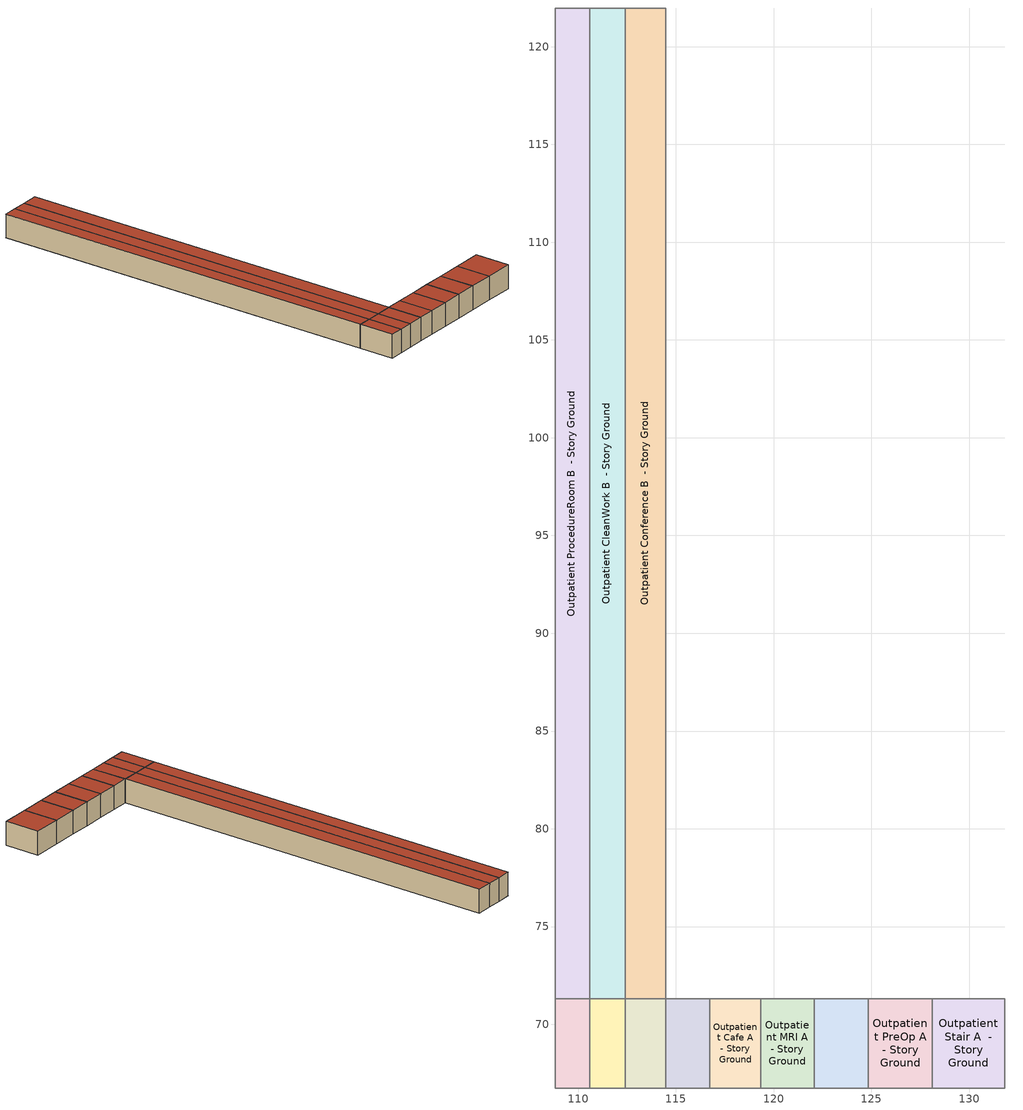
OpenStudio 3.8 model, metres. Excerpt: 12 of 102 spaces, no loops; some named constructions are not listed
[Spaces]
Outpatient ProcedureRoom A  - Story Ground
 floor ground (Foundation F 126 Perim 0 Area 814): 108.82,66.74 108.82,71.32 110.6,71.32 110.6,66.74 z0
 wall to Outpatient MRI_Control A  - Story Ground: 108.82,71.32 108.82,66.74 z0:3.05
 wall to Outpatient ProcedureRoom B  - Story Ground: 110.6,71.32 108.82,71.32 z0:3.05
 wall to Outpatient CleanWork A  - Story Ground: 110.6,66.74 110.6,71.32 z0:3.05
 wall adiabatic (Typical Interior Wall): 108.82,66.74 110.6,66.74 z0:3.05
 roof outside: 110.6,66.74 110.6,71.32 108.82,71.32 108.82,66.74 z3.05
Outpatient ProcedureRoom B  - Story Ground
 floor ground (Foundation F 126 Perim 0 Area 9016): 108.82,71.32 108.82,121.98 110.6,121.98 110.6,71.32 z0
 wall to Outpatient MRI_Control B  - Story Ground: 108.82,121.98 108.82,71.32 z0:3.05
 wall to Outpatient ProcedureRoom C  - Story Ground: 110.6,121.98 108.82,121.98 z0:3.05
 wall to Outpatient CleanWork B  - Story Ground: 110.6,71.32 110.6,121.98 z0:3.05
 roof outside: 110.6,71.32 110.6,121.98 108.82,121.98 108.82,71.32 z3.05
Outpatient CleanWork A  - Story Ground
 floor ground (Foundation F 126 Perim 0 Area 825): 110.6,66.74 110.6,71.32 112.4,71.32 112.4,66.74 z0
 wall to Outpatient CleanWork B  - Story Ground: 112.4,71.32 110.6,71.32 z0:3.05
 wall to Outpatient Conference A  - Story Ground: 112.4,66.74 112.4,71.32 z0:3.05
 wall adiabatic (Typical Interior Wall): 110.6,66.74 112.4,66.74 z0:3.05
 roof outside: 112.4,66.74 112.4,71.32 110.6,71.32 110.6,66.74 z3.05
Outpatient CleanWork B  - Story Ground
 floor ground (Foundation F 126 Perim 0 Area 9145): 110.6,71.32 110.6,121.98 112.4,121.98 112.4,71.32 z0
 wall to Outpatient CleanWork C  - Story Ground: 112.4,121.98 110.6,121.98 z0:3.05
 wall to Outpatient Conference B  - Story Ground: 112.4,71.32 112.4,121.98 z0:3.05
 roof outside: 112.4,71.32 112.4,121.98 110.6,121.98 110.6,71.32 z3.05
Outpatient Conference A  - Story Ground
 floor ground (Foundation F 126 Perim 0 Area 953): 112.4,66.74 112.4,71.32 114.49,71.32 114.49,66.74 z0
 wall to Outpatient Conference B  - Story Ground: 114.49,71.32 112.4,71.32 z0:3.05
 wall to Outpatient Soil Work A  - Story Ground: 114.49,66.74 114.49,71.32 z0:3.05
 wall adiabatic (Typical Interior Wall): 112.4,66.74 114.49,66.74 z0:3.05
 roof outside: 114.49,66.74 114.49,71.32 112.4,71.32 112.4,66.74 z3.05
Outpatient Conference B  - Story Ground
 floor ground (Foundation F 126 Perim 0 Area 10562): 112.4,71.32 112.4,121.98 114.49,121.98 114.49,71.32 z0
 wall to Outpatient Conference C  - Story Ground: 114.49,121.98 112.4,121.98 z0:3.05
 wall to Outpatient Soil Work B  - Story Ground: 114.49,71.32 114.49,121.98 z0:3.05
 roof outside: 114.49,71.32 114.49,121.98 112.4,121.98 112.4,71.32 z3.05
Outpatient Soil Work A  - Story Ground
 floor ground (Foundation F 126 Perim 0 Area 1023): 114.49,66.74 114.49,71.32 116.72,71.32 116.72,66.74 z0
 wall to Outpatient Soil Work B  - Story Ground: 116.72,71.32 114.49,71.32 z0:3.05
 wall to Outpatient Cafe A  - Story Ground: 116.72,66.74 116.72,71.32 z0:3.05
 wall adiabatic (Typical Interior Wall): 114.49,66.74 116.72,66.74 z0:3.05
 roof outside: 116.72,66.74 116.72,71.32 114.49,71.32 114.49,66.74 z3.05
Outpatient Cafe A  - Story Ground
 floor ground (Foundation F 126 Perim 0 Area 1197): 116.72,66.74 116.72,71.32 119.34,71.32 119.34,66.74 z0
 wall to Outpatient Cafe B  - Story Ground: 119.34,71.32 116.72,71.32 z0:3.05
 wall to Outpatient MRI A  - Story Ground: 119.34,66.74 119.34,71.32 z0:3.05
 wall adiabatic (Typical Interior Wall): 116.72,66.74 119.34,66.74 z0:3.05
 roof outside: 119.34,66.74 119.34,71.32 116.72,71.32 116.72,66.74 z3.05
Outpatient MRI A  - Story Ground
 floor ground (Foundation F 126 Perim 0 Area 1244): 119.34,66.74 119.34,71.32 122.06,71.32 122.06,66.74 z0
 wall to Outpatient MRI B  - Story Ground: 122.06,71.32 119.34,71.32 z0:3.05
 wall to Outpatient Elec/MechRoom A  - Story Ground: 122.06,66.74 122.06,71.32 z0:3.05
 wall adiabatic (Typical Interior Wall): 119.34,66.74 122.06,66.74 z0:3.05
 roof outside: 122.06,66.74 122.06,71.32 119.34,71.32 119.34,66.74 z3.05
Outpatient Elec/MechRoom A  - Story Ground
 floor ground (Foundation F 126 Perim 0 Area 1267): 122.06,66.74 122.06,71.32 124.83,71.32 124.83,66.74 z0
 wall to Outpatient Elec/MechRoom B  - Story Ground: 124.83,71.32 122.06,71.32 z0:3.05
 wall to Outpatient PreOp A  - Story Ground: 124.83,66.74 124.83,71.32 z0:3.05
 wall adiabatic (Typical Interior Wall): 122.06,66.74 124.83,66.74 z0:3.05
 roof outside: 124.83,66.74 124.83,71.32 122.06,71.32 122.06,66.74 z3.05
Outpatient PreOp A  - Story Ground
 floor ground (Foundation F 126 Perim 0 Area 150): 124.83,66.74 124.83,71.32 128.11,71.32 128.11,66.74 z0
 wall to Outpatient PreOp B  - Story Ground: 128.11,71.32 124.83,71.32 z0:3.05
 wall to Outpatient Stair A  - Story Ground: 128.11,66.74 128.11,71.32 z0:3.05
 wall adiabatic (Typical Interior Wall): 124.83,66.74 128.11,66.74 z0:3.05
 roof outside: 128.11,66.74 128.11,71.32 124.83,71.32 124.83,66.74 z3.05
Outpatient Stair A  - Story Ground
 floor ground (Foundation F 126 Perim 0 Area 1697): 128.11,66.74 128.11,71.32 131.83,71.32 131.83,66.74 z0
 wall to Outpatient Stair B  - Story Ground: 131.83,71.32 128.11,71.32 z0:3.05
 wall to Outpatient Lobby A  - Story Ground: 131.83,66.74 131.83,71.32 z0:3.05
 wall adiabatic (Typical Interior Wall): 128.11,66.74 131.83,66.74 z0:3.05
 roof outside: 131.83,66.74 131.83,71.32 128.11,71.32 128.11,66.74 z3.05
[Schedule:Ruleset]
Name | Default Day Schedule | Summer Design Day Schedule | Winter Design Day Schedule
Outpatient Bldg Occ | Outpatient Bldg Occ Default | Outpatient Bldg Occ Summer Design Day | Outpatient Bldg Occ Winter Design Day
Outpatient Activity | Outpatient Activity Default | Outpatient Activity Summer Design Day | Outpatient Activity Winter Design Day
Outpatient Bldg Light | Outpatient Bldg Light Default | Outpatient Bldg Light Summer Design Day | Outpatient Bldg Light Winter Design Day
Outpatient Bldg Equip | Outpatient Bldg Equip Default | Outpatient Bldg Equip Summer Design Day | Outpatient Bldg Equip Winter Design Day
Clothing Schedule | Clothing Schedule Default Winter Clothes
Outpatient Radiology Equip | Outpatient Radiology Equip Default | Outpatient Radiology Equip Summer Design Day | Outpatient Radiology Equip Winter Design Day
[Schedule:Day]
Outpatient Bldg Occ Default: Average, 4, 45, 0.05, 5, 0, 0.06875, 5, 15, 0.0875, 5, 30, 0.10625, 5, 45, 0.125, 6, 0, 0.14375, 6, 15, 0.1625, 6, 30, 0.18125, 6, 45, 0.2, 7, 15, 0.2, 7, 30, 0.275, 7, 45, 0.35, 8, 0, 0.425, 8, 15, 0.5, 8, 30, 0.6, 8, 45, 0.7, 9, 0, 0.8, 9, 15, 0.9, 11, 15, 0.9, 11, 30, 0.85, 11, 45, 0.8, 12, 0, 0.75, 12, 15, 0.7, 12, 30, 0.65, 12, 45, 0.6, 13, 0, 0.55, 13, 15, 0.5, 13, 30, 0.4625, 13, 45, 0.425, 14, 0, 0.3875, 14, 15, 0.35, 14, 30, 0.3125, 14, 45, 0.275, 15, 0, 0.2375, 15, 15, 0.2, 15, 30, 0.18125, 15, 45, 0.1625, 16, 0, 0.14375, 16, 15, 0.125, 16, 30, 0.10625, 16, 45, 0.0875, 17, 0, 0.06875, 17, 15, 0.05, 24, 0, 0.05
Outpatient Bldg Occ Summer Design Day: 4, 0, 0.05, 6, 0, 0.2, 7, 0, 0.5, 18, 0, 0.9, 20, 0, 0.5, 22, 0, 0.2, 24, 0, 0.05
Outpatient Bldg Occ Sat Day: Average, 0, 15, 0.078125, 0, 30, 0.06875, 0, 45, 0.059375, 1, 0, 0.05, 10, 30, 0.05, 10, 45, 0.06875, 11, 0, 0.0875, 11, 15, 0.10625, 11, 30, 0.125, 11, 45, 0.14375, 12, 0, 0.1625, 12, 15, 0.18125, 12, 30, 0.2, 12, 45, 0.2125, 13, 0, 0.225, 13, 15, 0.2375, 13, 30, 0.25, 13, 45, 0.2625, 14, 0, 0.275, 14, 15, 0.2875, 14, 30, 0.3, 16, 45, 0.3, 17, 0, 0.292308, 17, 15, 0.284615, 17, 30, 0.276923, 17, 45, 0.269231, 18, 0, 0.261538, 18, 15, 0.253846, 18, 30, 0.246154, 18, 45, 0.238462, 19, 0, 0.230769, 19, 15, 0.223077, 19, 30, 0.215385, 19, 45, 0.207692, 20, 0, 0.2, 21, 0, 0.2, 21, 15, 0.190625, 21, 30, 0.18125, 21, 45, 0.171875, 22, 0, 0.1625, 22, 15, 0.153125, 22, 30, 0.14375, 22, 45, 0.134375, 23, 0, 0.125, 23, 15, 0.115625, 23, 30, 0.10625, 23, 45, 0.096875, 24, 0, 0.0875
Outpatient Bldg Occ Winter Design Day: 8, 0, 0, 17, 0, 0.05, 24, 0, 0
Outpatient Bldg Occ WntrDsn|Sun Day: Average, 11, 30, 0, 23, 0, 0.05, 24, 0, 0
Outpatient Activity Default; autogen Outpatient Activity 0_day_sch; autogen Outpatient Activity 1_day_sch: Average, 24, 0, 120
Outpatient Activity Winter Design Day; Outpatient Activity Summer Design Day: 24, 0, 120
Outpatient Bldg Light Default: Average, 4, 45, 0.1, 5, 0, 0.125, 5, 15, 0.15, 5, 30, 0.175, 5, 45, 0.2, 6, 0, 0.225, 6, 15, 0.25, 6, 30, 0.275, 6, 45, 0.3, 7, 15, 0.3, 7, 30, 0.375, 7, 45, 0.45, 8, 0, 0.525, 8, 15, 0.6, 8, 30, 0.675, 8, 45, 0.75, 9, 0, 0.825, 9, 15, 0.9, 11, 15, 0.9, 11, 30, 0.8625, 11, 45, 0.825, 12, 0, 0.7875, 12, 15, 0.75, 12, 30, 0.7125, 12, 45, 0.675, 13, 0, 0.6375, 13, 15, 0.6, 13, 30, 0.5625, 13, 45, 0.525, 14, 0, 0.4875, 14, 15, 0.45, 14, 30, 0.4125, 14, 45, 0.375, 15, 0, 0.3375, 15, 15, 0.3, 15, 30, 0.275, 15, 45, 0.25, 16, 0, 0.225, 16, 15, 0.2, 16, 30, 0.175, 16, 45, 0.15, 17, 0, 0.125, 17, 15, 0.1, 24, 0, 0.1
Outpatient Bldg Light Summer Design Day: 4, 0, 0.1, 6, 0, 0.3, 7, 0, 0.6, 18, 0, 0.9, 20, 0, 0.6, 22, 0, 0.3, 24, 0, 0.1
Outpatient Bldg Light Sat Day: Average, 0, 15, 0.1375, 0, 30, 0.125, 0, 45, 0.1125, 1, 0, 0.1, 10, 30, 0.1, 10, 45, 0.125, 11, 0, 0.15, 11, 15, 0.175, 11, 30, 0.2, 11, 45, 0.225, 12, 0, 0.25, 12, 15, 0.275, 12, 30, 0.3, 12, 45, 0.3125, 13, 0, 0.325, 13, 15, 0.3375, 13, 30, 0.35, 13, 45, 0.3625, 14, 0, 0.375, 14, 15, 0.3875, 14, 30, 0.4, 16, 45, 0.4, 17, 0, 0.392308, 17, 15, 0.384615, 17, 30, 0.376923, 17, 45, 0.369231, 18, 0, 0.361538, 18, 15, 0.353846, 18, 30, 0.346154, 18, 45, 0.338462, 19, 0, 0.330769, 19, 15, 0.323077, 19, 30, 0.315385, 19, 45, 0.307692, 20, 0, 0.3, 21, 0, 0.3, 21, 15, 0.2875, 21, 30, 0.275, 21, 45, 0.2625, 22, 0, 0.25, 22, 15, 0.2375, 22, 30, 0.225, 22, 45, 0.2125, 23, 0, 0.2, 23, 15, 0.1875, 23, 30, 0.175, 23, 45, 0.1625, 24, 0, 0.15
Outpatient Bldg Light Winter Design Day: 8, 0, 0.05, 17, 0, 0.1, 24, 0, 0.05
Outpatient Bldg Light WntrDsn|Sun Day: Average, 11, 30, 0.05, 23, 0, 0.1, 24, 0, 0.05
Outpatient Bldg Equip Default: Average, 4, 45, 0.3, 5, 0, 0.325, 5, 15, 0.35, 5, 30, 0.375, 5, 45, 0.4, 6, 0, 0.425, 6, 15, 0.45, 6, 30, 0.475, 6, 45, 0.5, 7, 0, 0.5625, 7, 15, 0.625, 7, 30, 0.6875, 7, 45, 0.75, 8, 0, 0.8125, 8, 15, 0.875, 8, 30, 0.9375, 8, 45, 1, 11, 15, 1, 11, 30, 0.9375, 11, 45, 0.875, 12, 0, 0.8125, 12, 15, 0.75, 12, 30, 0.6875, 12, 45, 0.625, 13, 0, 0.5625, 13, 15, 0.5, 13, 30, 0.475, 13, 45, 0.45, 14, 0, 0.425, 14, 15, 0.4, 14, 30, 0.375, 14, 45, 0.35, 15, 0, 0.325, 15, 15, 0.3, 24, 0, 0.3
Outpatient Bldg Equip Summer Design Day: 4, 0, 0.3, 6, 0, 0.5, 18, 0, 1, 20, 0, 0.5, 24, 0, 0.3
Outpatient Bldg Equip Sat Day: Average, 0, 15, 0.3375, 0, 30, 0.325, 0, 45, 0.3125, 1, 0, 0.3, 10, 30, 0.3, 10, 45, 0.325, 11, 0, 0.35, 11, 15, 0.375, 11, 30, 0.4, 11, 45, 0.425, 12, 0, 0.45, 12, 15, 0.475, 12, 30, 0.5, 12, 45, 0.5375, 13, 0, 0.575, 13, 15, 0.6125, 13, 30, 0.65, 13, 45, 0.6875, 14, 0, 0.725, 14, 15, 0.7625, 14, 30, 0.8, 16, 45, 0.8, 17, 0, 0.776923, 17, 15, 0.753846, 17, 30, 0.730769, 17, 45, 0.707692, 18, 0, 0.684615, 18, 15, 0.661538, 18, 30, 0.638462, 18, 45, 0.615385, 19, 0, 0.592308, 19, 15, 0.569231, 19, 30, 0.546154, 19, 45, 0.523077, 20, 0, 0.5, 21, 0, 0.5, 21, 15, 0.4875, 21, 30, 0.475, 21, 45, 0.4625, 22, 0, 0.45, 22, 15, 0.4375, 22, 30, 0.425, 22, 45, 0.4125, 23, 0, 0.4, 23, 15, 0.3875, 23, 30, 0.375, 23, 45, 0.3625, 24, 0, 0.35
Outpatient Bldg Equip Winter Design Day: 8, 0, 0.3, 17, 0, 0.5, 24, 0, 0.3
Outpatient Bldg Equip WntrDsn|Sun Day: Average, 11, 30, 0.3, 23, 0, 0.5, 24, 0, 0.3
Outpatient Infil Default; Clothing Schedule Summer Clothes: 24, 0, 0.5
Outpatient Infil Winter Design Day; Outpatient Infil Summer Design Day; Clothing Schedule Default Winter Clothes; Infiltration HVAC Off Schedule Schedule Day 0 1: 24, 0, 1
Air Velocity Schedule Default: 24, 0, 0.2
Work Efficiency Schedule Default; 102 Zone DOAS Occ Sch Sunday 1: 24, 0, 0
Outpatient Radiology Equip Default; autogen Outpatient Radiology Equip 1_day_sch: Average, 6, 0, 0.01, 18, 0, 0.96, 24, 0, 0.01
Outpatient Radiology Equip Summer Design Day: 6, 0, 0.01, 18, 0, 0.96, 24, 0, 0.01
Outpatient Radiology Equip Winter Design Day: 24, 0, 0.01
Outpatient Radiology Equip WntrDsn|Sun Day: Average, 6, 0, 0.01, 24, 0, 0.01
Building Hours of Operation NonResidential Saturday; Building Hours of Operation NonResidential Sunday: 11, 30, 0, 23, 0, 1, 24, 0, 0
102 Zone DOAS Occ Sch Saturday 1: 11, 45, 0, 22, 15, 1, 24, 0, 0
Infiltration HVAC Off Schedule Schedule Day 2: 11, 45, 1, 22, 15, 0, 24, 0, 1
[Schedule:Rule]
Schedule Rule 1: Schedule Ruleset=Outpatient Bldg Occ; Rule Order=1; Day Schedule=Outpatient Bldg Occ Sat Day; Apply Saturday=Yes; Date Specification Type=DateRange; Start Month=1; Start Day=1; End Month=12; End Day=31
Schedule Rule 2: Schedule Ruleset=Outpatient Bldg Occ; Rule Order=0; Day Schedule=Outpatient Bldg Occ WntrDsn|Sun Day; Date Specification Type=DateRange; Start Month=1; Start Day=1; End Month=12; End Day=31; Apply Sunday=Yes
Schedule Rule 3: Schedule Ruleset=Outpatient Bldg Light; Rule Order=1; Day Schedule=Outpatient Bldg Light Sat Day; Apply Saturday=Yes; Date Specification Type=DateRange; Start Month=1; Start Day=1; End Month=12; End Day=31
Schedule Rule 4: Schedule Ruleset=Outpatient Bldg Light; Rule Order=0; Day Schedule=Outpatient Bldg Light WntrDsn|Sun Day; Date Specification Type=DateRange; Start Month=1; Start Day=1; End Month=12; End Day=31; Apply Sunday=Yes
Schedule Rule 5: Schedule Ruleset=Outpatient Bldg Equip; Rule Order=1; Day Schedule=Outpatient Bldg Equip Sat Day; Apply Saturday=Yes; Date Specification Type=DateRange; Start Month=1; Start Day=1; End Month=12; End Day=31
Schedule Rule 6: Schedule Ruleset=Outpatient Bldg Equip; Rule Order=0; Day Schedule=Outpatient Bldg Equip WntrDsn|Sun Day; Date Specification Type=DateRange; Start Month=1; Start Day=1; End Month=12; End Day=31; Apply Sunday=Yes
Schedule Rule 7: Schedule Ruleset=Clothing Schedule; Rule Order=0; Day Schedule=Clothing Schedule Summer Clothes; Date Specification Type=DateRange; Start Month=5; Start Day=1; End Month=9; End Day=30
Schedule Rule 8: Schedule Ruleset=Outpatient Radiology Equip; Rule Order=0; Day Schedule=Outpatient Radiology Equip WntrDsn|Sun Day; Date Specification Type=DateRange; Start Month=1; Start Day=1; End Month=12; End Day=31; Apply Sunday=Yes
autogen Outpatient Activity 0: Schedule Ruleset=Outpatient Activity; Rule Order=0; Day Schedule=autogen Outpatient Activity 0_day_sch; Apply Saturday=Yes; Date Specification Type=SpecificDates; Apply Sunday=Yes; Apply Monday=Yes; Apply Tuesday=Yes; Apply Wednesday=Yes; Apply Thursday=Yes; Apply Friday=Yes; Specific Month 1=1; Specific Day 1=6; Specific Month 2=1; Specific Day 2=13; Specific Month 3=1; Specific Day 3=20; Specific Month 4=1; Specific Day 4=27; Specific Month 5=2; Specific Day 5=3; Specific Month 6=2; Specific Day 6=10; Specific Month 7=2; Specific Day 7=17; Specific Month 8=2; Specific Day 8=24; Specific Month 9=3; Specific Day 9=3; Specific Month 10=3; Specific Day 10=10; Specific Month 11=3; Specific Day 11=17; Specific Month 12=3; Specific Day 12=24; Specific Month 13=3; Specific Day 13=31; Specific Month 14=4; Specific Day 14=7; Specific Month 15=4; Specific Day 15=14; Specific Month 16=4; Specific Day 16=21; Specific Month 17=4; Specific Day 17=28; Specific Month 18=5; Specific Day 18=5; Specific Month 19=5; Specific Day 19=12; Specific Month 20=5; Specific Day 20=19; Specific Month 21=5; Specific Day 21=26; Specific Month 22=6; Specific Day 22=2; Specific Month 23=6; Specific Day 23=9; Specific Month 24=6; Specific Day 24=16; Specific Month 25=6; Specific Day 25=23; Specific Month 26=6; Specific Day 26=30; Specific Month 27=7; Specific Day 27=7; Specific Month 28=7; Specific Day 28=14; Specific Month 29=7; Specific Day 29=21; Specific Month 30=7; Specific Day 30=28; Specific Month 31=8; Specific Day 31=4; Specific Month 32=8; Specific Day 32=11; Specific Month 33=8; Specific Day 33=18; Specific Month 34=8; Specific Day 34=25; Specific Month 35=9; Specific Day 35=1; Specific Month 36=9; Specific Day 36=8; Specific Month 37=9; Specific Day 37=15; Specific Month 38=9; Specific Day 38=22; Specific Month 39=9; Specific Day 39=29; Specific Month 40=10; Specific Day 40=6; Specific Month 41=10; Specific Day 41=13; Specific Month 42=10; Specific Day 42=20; Specific Month 43=10; Specific Day 43=27; Specific Month 44=11; Specific Day 44=3; Specific Month 45=11; Specific Day 45=10; Specific Month 46=11; Specific Day 46=17; Specific Month 47=11; Specific Day 47=24; Specific Month 48=12; Specific Day 48=1; Specific Month 49=12; Specific Day 49=8; Specific Month 50=12; Specific Day 50=15; Specific Month 51=12; Specific Day 51=22; Specific Month 52=12; Specific Day 52=29
autogen Outpatient Activity 1: Schedule Ruleset=Outpatient Activity; Rule Order=1; Day Schedule=autogen Outpatient Activity 1_day_sch; Apply Saturday=Yes; Date Specification Type=SpecificDates; Apply Sunday=Yes; Apply Monday=Yes; Apply Tuesday=Yes; Apply Wednesday=Yes; Apply Thursday=Yes; Apply Friday=Yes; Specific Month 1=1; Specific Day 1=7; Specific Month 2=1; Specific Day 2=14; Specific Month 3=1; Specific Day 3=21; Specific Month 4=1; Specific Day 4=28; Specific Month 5=2; Specific Day 5=4; Specific Month 6=2; Specific Day 6=11; Specific Month 7=2; Specific Day 7=18; Specific Month 8=2; Specific Day 8=25; Specific Month 9=3; Specific Day 9=4; Specific Month 10=3; Specific Day 10=11; Specific Month 11=3; Specific Day 11=18; Specific Month 12=3; Specific Day 12=25; Specific Month 13=4; Specific Day 13=1; Specific Month 14=4; Specific Day 14=8; Specific Month 15=4; Specific Day 15=15; Specific Month 16=4; Specific Day 16=22; Specific Month 17=4; Specific Day 17=29; Specific Month 18=5; Specific Day 18=6; Specific Month 19=5; Specific Day 19=13; Specific Month 20=5; Specific Day 20=20; Specific Month 21=5; Specific Day 21=27; Specific Month 22=6; Specific Day 22=3; Specific Month 23=6; Specific Day 23=10; Specific Month 24=6; Specific Day 24=17; Specific Month 25=6; Specific Day 25=24; Specific Month 26=7; Specific Day 26=1; Specific Month 27=7; Specific Day 27=8; Specific Month 28=7; Specific Day 28=15; Specific Month 29=7; Specific Day 29=22; Specific Month 30=7; Specific Day 30=29; Specific Month 31=8; Specific Day 31=5; Specific Month 32=8; Specific Day 32=12; Specific Month 33=8; Specific Day 33=19; Specific Month 34=8; Specific Day 34=26; Specific Month 35=9; Specific Day 35=2; Specific Month 36=9; Specific Day 36=9; Specific Month 37=9; Specific Day 37=16; Specific Month 38=9; Specific Day 38=23; Specific Month 39=9; Specific Day 39=30; Specific Month 40=10; Specific Day 40=7; Specific Month 41=10; Specific Day 41=14; Specific Month 42=10; Specific Day 42=21; Specific Month 43=10; Specific Day 43=28; Specific Month 44=11; Specific Day 44=4; Specific Month 45=11; Specific Day 45=11; Specific Month 46=11; Specific Day 46=18; Specific Month 47=11; Specific Day 47=25; Specific Month 48=12; Specific Day 48=2; Specific Month 49=12; Specific Day 49=9; Specific Month 50=12; Specific Day 50=16; Specific Month 51=12; Specific Day 51=23; Specific Month 52=12; Specific Day 52=30
autogen Outpatient Radiology Equip 1: Schedule Ruleset=Outpatient Radiology Equip; Rule Order=1; Day Schedule=autogen Outpatient Radiology Equip 1_day_sch; Apply Saturday=Yes; Date Specification Type=SpecificDates; Apply Sunday=Yes; Apply Monday=Yes; Apply Tuesday=Yes; Apply Wednesday=Yes; Apply Thursday=Yes; Apply Friday=Yes; Specific Month 1=1; Specific Day 1=6; Specific Month 2=1; Specific Day 2=13; Specific Month 3=1; Specific Day 3=20; Specific Month 4=1; Specific Day 4=27; Specific Month 5=2; Specific Day 5=3; Specific Month 6=2; Specific Day 6=10; Specific Month 7=2; Specific Day 7=17; Specific Month 8=2; Specific Day 8=24; Specific Month 9=3; Specific Day 9=3; Specific Month 10=3; Specific Day 10=10; Specific Month 11=3; Specific Day 11=17; Specific Month 12=3; Specific Day 12=24; Specific Month 13=3; Specific Day 13=31; Specific Month 14=4; Specific Day 14=7; Specific Month 15=4; Specific Day 15=14; Specific Month 16=4; Specific Day 16=21; Specific Month 17=4; Specific Day 17=28; Specific Month 18=5; Specific Day 18=5; Specific Month 19=5; Specific Day 19=12; Specific Month 20=5; Specific Day 20=19; Specific Month 21=5; Specific Day 21=26; Specific Month 22=6; Specific Day 22=2; Specific Month 23=6; Specific Day 23=9; Specific Month 24=6; Specific Day 24=16; Specific Month 25=6; Specific Day 25=23; Specific Month 26=6; Specific Day 26=30; Specific Month 27=7; Specific Day 27=7; Specific Month 28=7; Specific Day 28=14; Specific Month 29=7; Specific Day 29=21; Specific Month 30=7; Specific Day 30=28; Specific Month 31=8; Specific Day 31=4; Specific Month 32=8; Specific Day 32=11; Specific Month 33=8; Specific Day 33=18; Specific Month 34=8; Specific Day 34=25; Specific Month 35=9; Specific Day 35=1; Specific Month 36=9; Specific Day 36=8; Specific Month 37=9; Specific Day 37=15; Specific Month 38=9; Specific Day 38=22; Specific Month 39=9; Specific Day 39=29; Specific Month 40=10; Specific Day 40=6; Specific Month 41=10; Specific Day 41=13; Specific Month 42=10; Specific Day 42=20; Specific Month 43=10; Specific Day 43=27; Specific Month 44=11; Specific Day 44=3; Specific Month 45=11; Specific Day 45=10; Specific Month 46=11; Specific Day 46=17; Specific Month 47=11; Specific Day 47=24; Specific Month 48=12; Specific Day 48=1; Specific Month 49=12; Specific Day 49=8; Specific Month 50=12; Specific Day 50=15; Specific Month 51=12; Specific Day 51=22; Specific Month 52=12; Specific Day 52=29
[Table:Lookup]
102 Zone DOAS ERV_SensHeatEff: DivisorOnly, 0.7, 0, 10, Dimensionless, 0.5, 0.7
102 Zone DOAS ERV_LatHeatEff; 102 Zone DOAS ERV_LatCoolEff: DivisorOnly, 0.6, 0, 10, Dimensionless, 0.5, 0.6
102 Zone DOAS ERV_SensCoolEff: DivisorOnly, 0.75, 0, 10, Dimensionless, 0.5, 0.75
